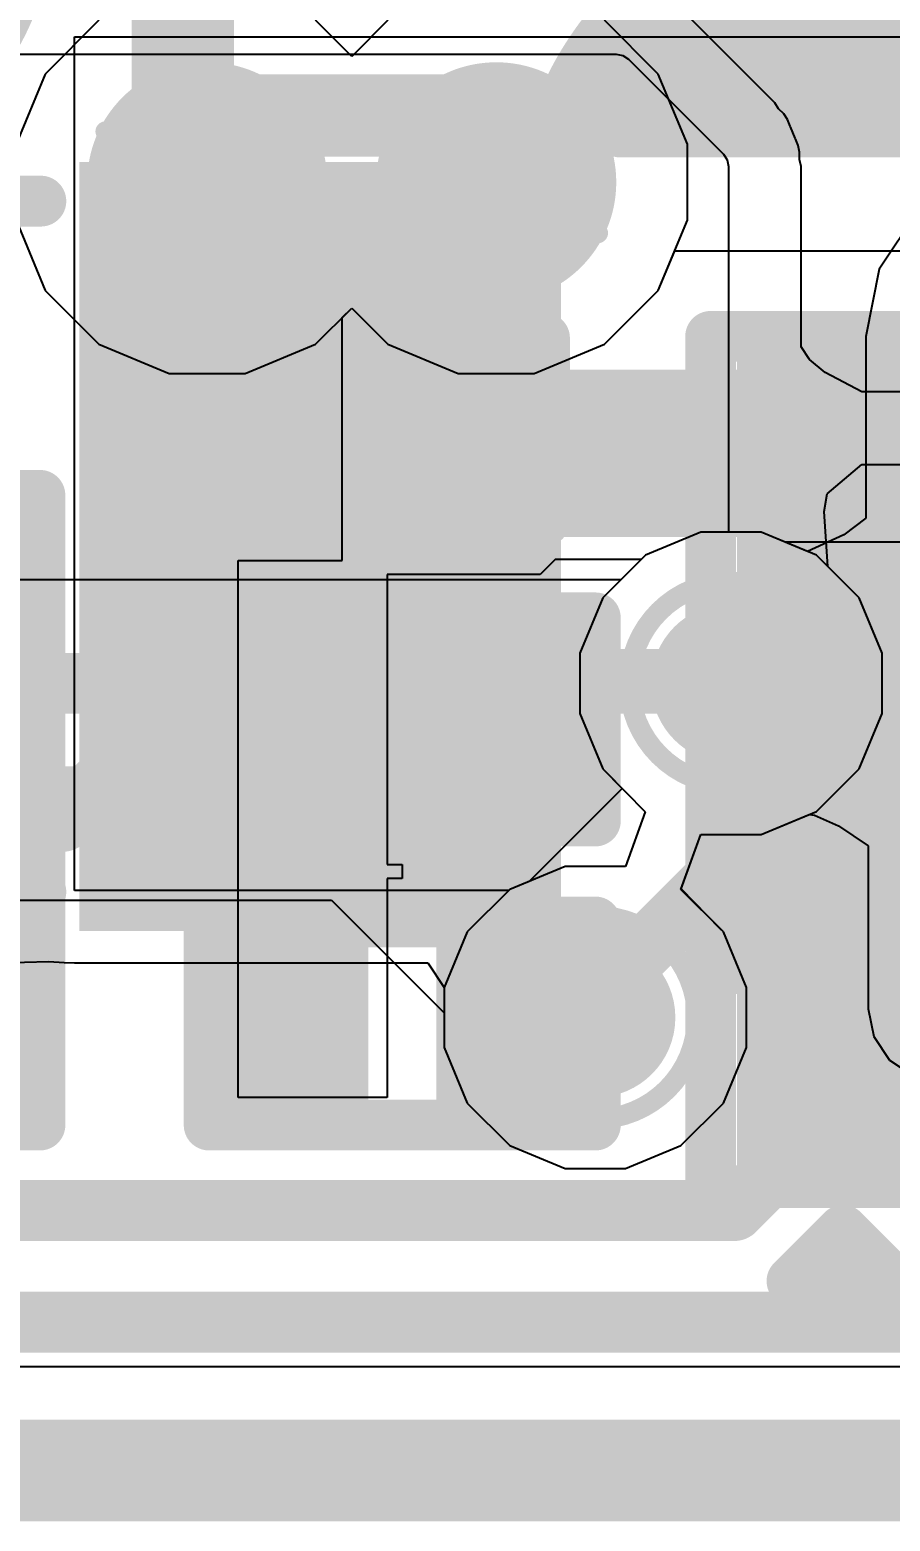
# Model space of a CAD drawing. Header units: inches. Extents: x -10 to 344, y -7 to 75.
# Drawn here: x 55.779 to 57.929, y -0.127 to 3.602 of the extents above; entities that cross this region are included whole.
import ezdxf

# ---------------------------------------------------------------- set-up
doc = ezdxf.new("R2010")
doc.units = ezdxf.units.IN
for name, color, linetype in [('Board Outline', 216, 'Continuous'), ('Bottom Layer', 5, 'Continuous'), ('Bottom Overlay', 54, 'Continuous'), ('Bottom Paste', 16, 'Continuous'), ('Bottom Solder', 6, 'Continuous'), ('Drill Drawing', 1, 'Continuous'), ('Mid Layer 1', 16, 'Continuous'), ('Mid Layer 2', 76, 'Continuous'), ('Top Layer', 1, 'Continuous'), ('Top Overlay', 2, 'Continuous'), ('Top Paste', 8, 'Continuous'), ('Top Solder', 216, 'Continuous'), ('Via Holes', 16, 'Continuous')]:
    doc.layers.add(name, color=color, linetype=linetype)
doc.styles.add('Arial_Bold', font='', dxfattribs={"height": 0.2})
doc.styles.get('Arial_Bold').set_extended_font_data('Arial', bold=True)

# ---------------------------------------------------------------- blocks, each defined once
blk = doc.blocks.new('CAP_0201_5')
at = {"layer": 'Top Layer'}
for points in [[(-0.45, 0.15), (-0.15, 0.15), (-0.15, -0.15), (-0.45, -0.15)], [(0.15, 0.15), (0.45, 0.15), (0.45, -0.15), (0.15, -0.15)]]:
    blk.add_hatch(color=1, dxfattribs=at).paths.add_polyline_path(points)
at = {"layer": 'Top Paste'}
for points in [[(-0.45, 0.15), (-0.15, 0.15), (-0.15, -0.15), (-0.45, -0.15)], [(0.15, 0.15), (0.45, 0.15), (0.45, -0.15), (0.15, -0.15)]]:
    blk.add_hatch(color=8, dxfattribs=at).paths.add_polyline_path(points)
at = {"layer": 'Top Solder'}
for points in [[(-0.505, 0.205), (-0.095, 0.205), (-0.095, -0.205), (-0.505, -0.205)], [(0.095, 0.205), (0.505, 0.205), (0.505, -0.205), (0.095, -0.205)]]:
    blk.add_hatch(color=216, dxfattribs=at).paths.add_polyline_path(points)
at = {"layer": 'Top Overlay'}
for points in [[(-0.5334, 0.2286, 0.127, 0.127, 0), (-0.2032, 0.2286, 0.127, 0.127, 0)], [(-0.5334, -0.2286, 0.127, 0.127, 0), (-0.5334, 0.2286, 0.127, 0.127, 0)], [(0.2032, 0.2286, 0.127, 0.127, 0), (0.5334, 0.2286, 0.127, 0.127, 0)], [(0.5334, -0.2286, 0.127, 0.127, 0), (0.5334, 0.2286, 0.127, 0.127, 0)], [(-0.5334, -0.2286, 0.127, 0.127, 0), (-0.2032, -0.2286, 0.127, 0.127, 0)], [(0.2032, -0.2286, 0.127, 0.127, 0), (0.5334, -0.2286, 0.127, 0.127, 0)]]:
    blk.add_lwpolyline(points, format="xyseb", dxfattribs=at)
for points in [[(-0.5651, 0.2286, 0.0635, 0.0635, 1), (-0.5016, 0.2286, 0.0635, 0.0635, 1)], [(-0.5651, 0.2286, 0.0635, 0.0635, 1), (-0.5016, 0.2286, 0.0635, 0.0635, 1)], [(-0.2349, 0.2286, 0.0635, 0.0635, 1), (-0.1714, 0.2286, 0.0635, 0.0635, 1)], [(0.1714, 0.2286, 0.0635, 0.0635, 1), (0.2349, 0.2286, 0.0635, 0.0635, 1)], [(0.5016, 0.2286, 0.0635, 0.0635, 1), (0.5651, 0.2286, 0.0635, 0.0635, 1)], [(0.5016, 0.2286, 0.0635, 0.0635, 1), (0.5651, 0.2286, 0.0635, 0.0635, 1)], [(-0.5651, -0.2286, 0.0635, 0.0635, 1), (-0.5016, -0.2286, 0.0635, 0.0635, 1)], [(-0.5651, -0.2286, 0.0635, 0.0635, 1), (-0.5016, -0.2286, 0.0635, 0.0635, 1)], [(-0.2349, -0.2286, 0.0635, 0.0635, 1), (-0.1714, -0.2286, 0.0635, 0.0635, 1)], [(0.1714, -0.2286, 0.0635, 0.0635, 1), (0.2349, -0.2286, 0.0635, 0.0635, 1)], [(0.5016, -0.2286, 0.0635, 0.0635, 1), (0.5651, -0.2286, 0.0635, 0.0635, 1)], [(0.5016, -0.2286, 0.0635, 0.0635, 1), (0.5651, -0.2286, 0.0635, 0.0635, 1)]]:
    blk.add_lwpolyline(points, format="xyseb", close=True, dxfattribs=at)
blk = doc.blocks.new('12_LGA__2_2__7')
at = {"layer": 'Top Layer'}
for points in [[(-0.425, 0.96), (-0.075, 0.96), (-0.075, 0.56), (-0.425, 0.56)], [(0.075, 0.96), (0.425, 0.96), (0.425, 0.56), (0.075, 0.56)], [(-0.96, 0.925), (-0.56, 0.925), (-0.56, 0.575), (-0.96, 0.575)], [(0.56, 0.925), (0.96, 0.925), (0.96, 0.575), (0.56, 0.575)], [(-0.96, 0.425), (-0.56, 0.425), (-0.56, 0.075), (-0.96, 0.075)], [(0.56, 0.425), (0.96, 0.425), (0.96, 0.075), (0.56, 0.075)], [(-0.96, -0.075), (-0.56, -0.075), (-0.56, -0.425), (-0.96, -0.425)], [(0.56, -0.075), (0.96, -0.075), (0.96, -0.425), (0.56, -0.425)], [(-0.96, -0.575), (-0.56, -0.575), (-0.56, -0.925), (-0.96, -0.925)], [(-0.425, -0.56), (-0.075, -0.56), (-0.075, -0.96), (-0.425, -0.96)], [(0.075, -0.56), (0.425, -0.56), (0.425, -0.96), (0.075, -0.96)], [(0.56, -0.575), (0.96, -0.575), (0.96, -0.925), (0.56, -0.925)]]:
    blk.add_hatch(color=1, dxfattribs=at).paths.add_polyline_path(points)
at = {"layer": 'Top Paste'}
for points in [[(-0.425, 0.96), (-0.075, 0.96), (-0.075, 0.56), (-0.425, 0.56)], [(0.075, 0.96), (0.425, 0.96), (0.425, 0.56), (0.075, 0.56)], [(-0.96, 0.925), (-0.56, 0.925), (-0.56, 0.575), (-0.96, 0.575)], [(0.56, 0.925), (0.96, 0.925), (0.96, 0.575), (0.56, 0.575)], [(-0.96, 0.425), (-0.56, 0.425), (-0.56, 0.075), (-0.96, 0.075)], [(0.56, 0.425), (0.96, 0.425), (0.96, 0.075), (0.56, 0.075)], [(-0.96, -0.075), (-0.56, -0.075), (-0.56, -0.425), (-0.96, -0.425)], [(0.56, -0.075), (0.96, -0.075), (0.96, -0.425), (0.56, -0.425)], [(-0.96, -0.575), (-0.56, -0.575), (-0.56, -0.925), (-0.96, -0.925)], [(-0.425, -0.56), (-0.075, -0.56), (-0.075, -0.96), (-0.425, -0.96)], [(0.075, -0.56), (0.425, -0.56), (0.425, -0.96), (0.075, -0.96)], [(0.56, -0.575), (0.96, -0.575), (0.96, -0.925), (0.56, -0.925)]]:
    blk.add_hatch(color=8, dxfattribs=at).paths.add_polyline_path(points)
at = {"layer": 'Top Solder'}
for points in [[(-0.5266, 1.0616), (0.0266, 1.0616), (0.0266, 0.4584), (-0.5266, 0.4584)], [(-0.0266, 1.0616), (0.5266, 1.0616), (0.5266, 0.4584), (-0.0266, 0.4584)], [(-1.0616, 1.0266), (-0.4584, 1.0266), (-0.4584, 0.4734), (-1.0616, 0.4734)], [(0.4584, 1.0266), (1.0616, 1.0266), (1.0616, 0.4734), (0.4584, 0.4734)], [(-1.0616, 0.5266), (-0.4584, 0.5266), (-0.4584, -0.0266), (-1.0616, -0.0266)], [(0.4584, 0.5266), (1.0616, 0.5266), (1.0616, -0.0266), (0.4584, -0.0266)], [(-1.0616, 0.0266), (-0.4584, 0.0266), (-0.4584, -0.5266), (-1.0616, -0.5266)], [(0.4584, 0.0266), (1.0616, 0.0266), (1.0616, -0.5266), (0.4584, -0.5266)], [(-1.0616, -0.4734), (-0.4584, -0.4734), (-0.4584, -1.0266), (-1.0616, -1.0266)], [(-0.5266, -0.4584), (0.0266, -0.4584), (0.0266, -1.0616), (-0.5266, -1.0616)], [(-0.0266, -0.4584), (0.5266, -0.4584), (0.5266, -1.0616), (-0.0266, -1.0616)], [(0.4584, -0.4734), (1.0616, -0.4734), (1.0616, -1.0266), (0.4584, -1.0266)]]:
    blk.add_hatch(color=216, dxfattribs=at).paths.add_polyline_path(points)
at = {"layer": 'Top Overlay'}
for points in [[(-1.0414, 1.0922, 0.127, 0.127, 0), (1.1176, 1.0922, 0.127, 0.127, 0)], [(1.1176, 1.0922, 0.127, 0.127, 0), (1.1176, -1.0668, 0.127, 0.127, 0)], [(-1.2446, 0.889, 0.127, 0.127, 0), (-1.1176, 0.762, 0.127, 0.127, 0)], [(-1.2446, 0.889, 0.127, 0.127, 0), (-1.2446, 0.635, 0.127, 0.127, 0)], [(-1.1176, 0.762, 0.127, 0.127, 0), (-1.2446, 0.635, 0.127, 0.127, 0)], [(-1.1176, 0.4826, 0.127, 0.127, 0), (-1.1176, -1.0668, 0.127, 0.127, 0)], [(-1.1176, -1.0668, 0.127, 0.127, 0), (1.1176, -1.0668, 0.127, 0.127, 0)]]:
    blk.add_lwpolyline(points, format="xyseb", dxfattribs=at)
for points in [[(-1.0732, 1.0922, 0.0635, 0.0635, 1), (-1.0096, 1.0922, 0.0635, 0.0635, 1)], [(1.0858, 1.0922, 0.0635, 0.0635, 1), (1.1494, 1.0922, 0.0635, 0.0635, 1)], [(1.0858, 1.0922, 0.0635, 0.0635, 1), (1.1494, 1.0922, 0.0635, 0.0635, 1)], [(-1.2764, 0.889, 0.0635, 0.0635, 1), (-1.2128, 0.889, 0.0635, 0.0635, 1)], [(-1.2764, 0.889, 0.0635, 0.0635, 1), (-1.2128, 0.889, 0.0635, 0.0635, 1)], [(-1.1494, 0.762, 0.0635, 0.0635, 1), (-1.0858, 0.762, 0.0635, 0.0635, 1)], [(-1.1494, 0.762, 0.0635, 0.0635, 1), (-1.0858, 0.762, 0.0635, 0.0635, 1)], [(-1.2764, 0.635, 0.0635, 0.0635, 1), (-1.2128, 0.635, 0.0635, 0.0635, 1)], [(-1.2764, 0.635, 0.0635, 0.0635, 1), (-1.2128, 0.635, 0.0635, 0.0635, 1)], [(-1.1494, 0.4826, 0.0635, 0.0635, 1), (-1.0858, 0.4826, 0.0635, 0.0635, 1)], [(-1.1494, -1.0668, 0.0635, 0.0635, 1), (-1.0858, -1.0668, 0.0635, 0.0635, 1)], [(-1.1494, -1.0668, 0.0635, 0.0635, 1), (-1.0858, -1.0668, 0.0635, 0.0635, 1)], [(1.0858, -1.0668, 0.0635, 0.0635, 1), (1.1494, -1.0668, 0.0635, 0.0635, 1)], [(1.0858, -1.0668, 0.0635, 0.0635, 1), (1.1494, -1.0668, 0.0635, 0.0635, 1)]]:
    blk.add_lwpolyline(points, format="xyseb", close=True, dxfattribs=at)
blk = doc.blocks.new('R___0201_13')
at = {"layer": 'Top Layer'}
for points in [[(-0.41, 0.185), (-0.14, 0.185), (-0.14, -0.185), (-0.41, -0.185)], [(0.14, 0.185), (0.41, 0.185), (0.41, -0.185), (0.14, -0.185)]]:
    blk.add_hatch(color=1, dxfattribs=at).paths.add_polyline_path(points)
at = {"layer": 'Top Paste'}
for points in [[(-0.41, 0.185), (-0.14, 0.185), (-0.14, -0.185), (-0.41, -0.185)], [(0.14, 0.185), (0.41, 0.185), (0.41, -0.185), (0.14, -0.185)]]:
    blk.add_hatch(color=8, dxfattribs=at).paths.add_polyline_path(points)
at = {"layer": 'Top Solder'}
for points in [[(-0.465, 0.24), (-0.085, 0.24), (-0.085, -0.24), (-0.465, -0.24)], [(0.085, 0.24), (0.465, 0.24), (0.465, -0.24), (0.085, -0.24)]]:
    blk.add_hatch(color=216, dxfattribs=at).paths.add_polyline_path(points)
at = {"layer": 'Top Overlay'}
for points in [[(-0.4826, -0.254, 0.127, 0.127, 0), (-0.4826, 0.254, 0.127, 0.127, 0)], [(-0.4826, 0.254, 0.127, 0.127, 0), (0.4826, 0.254, 0.127, 0.127, 0)], [(0.4826, -0.254, 0.127, 0.127, 0), (0.4826, 0.254, 0.127, 0.127, 0)], [(-0.4826, -0.254, 0.127, 0.127, 0), (0.4826, -0.254, 0.127, 0.127, 0)]]:
    blk.add_lwpolyline(points, format="xyseb", dxfattribs=at)
for points in [[(-0.5143, 0.254, 0.0635, 0.0635, 1), (-0.4508, 0.254, 0.0635, 0.0635, 1)], [(-0.5143, 0.254, 0.0635, 0.0635, 1), (-0.4508, 0.254, 0.0635, 0.0635, 1)], [(0.4508, 0.254, 0.0635, 0.0635, 1), (0.5143, 0.254, 0.0635, 0.0635, 1)], [(0.4508, 0.254, 0.0635, 0.0635, 1), (0.5143, 0.254, 0.0635, 0.0635, 1)], [(-0.5143, -0.254, 0.0635, 0.0635, 1), (-0.4508, -0.254, 0.0635, 0.0635, 1)], [(-0.5143, -0.254, 0.0635, 0.0635, 1), (-0.4508, -0.254, 0.0635, 0.0635, 1)], [(0.4508, -0.254, 0.0635, 0.0635, 1), (0.5143, -0.254, 0.0635, 0.0635, 1)], [(0.4508, -0.254, 0.0635, 0.0635, 1), (0.5143, -0.254, 0.0635, 0.0635, 1)]]:
    blk.add_lwpolyline(points, format="xyseb", close=True, dxfattribs=at)
blk = doc.blocks.new('R___0201_14')
at = {"layer": 'Top Layer'}
for points in [[(-0.41, 0.185), (-0.14, 0.185), (-0.14, -0.185), (-0.41, -0.185)], [(0.14, 0.185), (0.41, 0.185), (0.41, -0.185), (0.14, -0.185)]]:
    blk.add_hatch(color=1, dxfattribs=at).paths.add_polyline_path(points)
at = {"layer": 'Top Paste'}
for points in [[(-0.41, 0.185), (-0.14, 0.185), (-0.14, -0.185), (-0.41, -0.185)], [(0.14, 0.185), (0.41, 0.185), (0.41, -0.185), (0.14, -0.185)]]:
    blk.add_hatch(color=8, dxfattribs=at).paths.add_polyline_path(points)
at = {"layer": 'Top Solder'}
for points in [[(-0.465, 0.24), (-0.085, 0.24), (-0.085, -0.24), (-0.465, -0.24)], [(0.085, 0.24), (0.465, 0.24), (0.465, -0.24), (0.085, -0.24)]]:
    blk.add_hatch(color=216, dxfattribs=at).paths.add_polyline_path(points)
at = {"layer": 'Top Overlay'}
for points in [[(-0.4826, -0.254, 0.127, 0.127, 0), (-0.4826, 0.254, 0.127, 0.127, 0)], [(-0.4826, 0.254, 0.127, 0.127, 0), (0.4826, 0.254, 0.127, 0.127, 0)], [(0.4826, -0.254, 0.127, 0.127, 0), (0.4826, 0.254, 0.127, 0.127, 0)], [(-0.4826, -0.254, 0.127, 0.127, 0), (0.4826, -0.254, 0.127, 0.127, 0)]]:
    blk.add_lwpolyline(points, format="xyseb", dxfattribs=at)
for points in [[(-0.5143, 0.254, 0.0635, 0.0635, 1), (-0.4508, 0.254, 0.0635, 0.0635, 1)], [(-0.5143, 0.254, 0.0635, 0.0635, 1), (-0.4508, 0.254, 0.0635, 0.0635, 1)], [(0.4508, 0.254, 0.0635, 0.0635, 1), (0.5143, 0.254, 0.0635, 0.0635, 1)], [(0.4508, 0.254, 0.0635, 0.0635, 1), (0.5143, 0.254, 0.0635, 0.0635, 1)], [(-0.5143, -0.254, 0.0635, 0.0635, 1), (-0.4508, -0.254, 0.0635, 0.0635, 1)], [(-0.5143, -0.254, 0.0635, 0.0635, 1), (-0.4508, -0.254, 0.0635, 0.0635, 1)], [(0.4508, -0.254, 0.0635, 0.0635, 1), (0.5143, -0.254, 0.0635, 0.0635, 1)], [(0.4508, -0.254, 0.0635, 0.0635, 1), (0.5143, -0.254, 0.0635, 0.0635, 1)]]:
    blk.add_lwpolyline(points, format="xyseb", close=True, dxfattribs=at)
blk = doc.blocks.new('R___0402_58')
at = {"layer": 'Top Layer'}
for points in [[(-0.6985, -0.3175), (-0.6985, 0.3175), (-0.2413, 0.3175), (-0.2413, -0.3175)], [(0.2413, -0.3175), (0.2413, 0.3175), (0.6985, 0.3175), (0.6985, -0.3175)]]:
    blk.add_hatch(color=1, dxfattribs=at).paths.add_polyline_path(points)
at = {"layer": 'Top Paste'}
for points in [[(-0.6985, -0.3175), (-0.6985, 0.3175), (-0.2413, 0.3175), (-0.2413, -0.3175)], [(0.2413, -0.3175), (0.2413, 0.3175), (0.6985, 0.3175), (0.6985, -0.3175)]]:
    blk.add_hatch(color=8, dxfattribs=at).paths.add_polyline_path(points)
at = {"layer": 'Top Solder'}
for points in [[(-0.7535, -0.3725), (-0.7535, 0.3725), (-0.1863, 0.3725), (-0.1863, -0.3725)], [(0.1863, -0.3725), (0.1863, 0.3725), (0.7535, 0.3725), (0.7535, -0.3725)]]:
    blk.add_hatch(color=216, dxfattribs=at).paths.add_polyline_path(points)
at = {"layer": 'Top Overlay'}
for points in [[(-0.7874, -0.4064, 0.127, 0.127, 0), (-0.7874, 0.4064, 0.127, 0.127, 0)], [(0.7874, 0.4064, 0.127, 0.127, 0), (-0.7874, 0.4064, 0.127, 0.127, 0)], [(0.7874, -0.4064, 0.127, 0.127, 0), (0.7874, 0.4064, 0.127, 0.127, 0)], [(0.7874, -0.4064, 0.127, 0.127, 0), (-0.7874, -0.4064, 0.127, 0.127, 0)], [(0.8128, -0.4318, 0.00323, 0.00323, 0), (-0.8128, -0.4318, 0.00323, 0.00323, 0)]]:
    blk.add_lwpolyline(points, format="xyseb", dxfattribs=at)
for points in [[(-0.8191, 0.4064, 0.0635, 0.0635, 1), (-0.7556, 0.4064, 0.0635, 0.0635, 1)], [(-0.8191, 0.4064, 0.0635, 0.0635, 1), (-0.7556, 0.4064, 0.0635, 0.0635, 1)], [(0.7556, 0.4064, 0.0635, 0.0635, 1), (0.8191, 0.4064, 0.0635, 0.0635, 1)], [(0.7556, 0.4064, 0.0635, 0.0635, 1), (0.8191, 0.4064, 0.0635, 0.0635, 1)], [(-0.8191, -0.4064, 0.0635, 0.0635, 1), (-0.7556, -0.4064, 0.0635, 0.0635, 1)], [(-0.8191, -0.4064, 0.0635, 0.0635, 1), (-0.7556, -0.4064, 0.0635, 0.0635, 1)], [(0.7556, -0.4064, 0.0635, 0.0635, 1), (0.8191, -0.4064, 0.0635, 0.0635, 1)], [(0.7556, -0.4064, 0.0635, 0.0635, 1), (0.8191, -0.4064, 0.0635, 0.0635, 1)], [(-0.8136, -0.4318, 0.00161, 0.00161, 1), (-0.812, -0.4318, 0.00161, 0.00161, 1)], [(0.812, -0.4318, 0.00161, 0.00161, 1), (0.8136, -0.4318, 0.00161, 0.00161, 1)]]:
    blk.add_lwpolyline(points, format="xyseb", close=True, dxfattribs=at)
blk = doc.blocks.new('LED_0402_78')
at = {"layer": 'Top Layer'}
for points in [[(-0.785, 0.36), (-0.165, 0.36), (-0.165, -0.36), (-0.785, -0.36)], [(0.165, 0.36), (0.785, 0.36), (0.785, -0.36), (0.165, -0.36)]]:
    blk.add_hatch(color=1, dxfattribs=at).paths.add_polyline_path(points)
at = {"layer": 'Top Overlay'}
blk.add_hatch(color=2, dxfattribs=at).paths.add_polyline_path([(0.9398, -0.508), (1.5494, -0.508), (1.5494, 0.508), (0.9398, 0.508)])
at = {"layer": 'Top Paste'}
for points in [[(-0.785, 0.36), (-0.165, 0.36), (-0.165, -0.36), (-0.785, -0.36)], [(0.165, 0.36), (0.785, 0.36), (0.785, -0.36), (0.165, -0.36)]]:
    blk.add_hatch(color=8, dxfattribs=at).paths.add_polyline_path(points)
at = {"layer": 'Top Solder'}
for points in [[(-0.8866, 0.4616), (-0.0634, 0.4616), (-0.0634, -0.4616), (-0.8866, -0.4616)], [(0.0634, 0.4616), (0.8866, 0.4616), (0.8866, -0.4616), (0.0634, -0.4616)]]:
    blk.add_hatch(color=216, dxfattribs=at).paths.add_polyline_path(points)
at = {"layer": 'Top Overlay'}
for points in [[(-0.889, 0.4572, 0.127, 0.127, 0), (0.9398, 0.4572, 0.127, 0.127, 0)], [(-0.889, -0.4572, 0.127, 0.127, 0), (-0.889, 0.4572, 0.127, 0.127, 0)], [(0.9398, -0.4572, 0.127, 0.127, 0), (0.9398, 0.4572, 0.127, 0.127, 0)], [(-0.889, -0.4572, 0.127, 0.127, 0), (0.9398, -0.4572, 0.127, 0.127, 0)]]:
    blk.add_lwpolyline(points, format="xyseb", dxfattribs=at)
for points in [[(-0.9207, 0.4572, 0.0635, 0.0635, 1), (-0.8572, 0.4572, 0.0635, 0.0635, 1)], [(-0.9207, 0.4572, 0.0635, 0.0635, 1), (-0.8572, 0.4572, 0.0635, 0.0635, 1)], [(0.908, 0.4572, 0.0635, 0.0635, 1), (0.9715, 0.4572, 0.0635, 0.0635, 1)], [(0.908, 0.4572, 0.0635, 0.0635, 1), (0.9715, 0.4572, 0.0635, 0.0635, 1)], [(-0.9207, -0.4572, 0.0635, 0.0635, 1), (-0.8572, -0.4572, 0.0635, 0.0635, 1)], [(-0.9207, -0.4572, 0.0635, 0.0635, 1), (-0.8572, -0.4572, 0.0635, 0.0635, 1)], [(0.908, -0.4572, 0.0635, 0.0635, 1), (0.9715, -0.4572, 0.0635, 0.0635, 1)], [(0.908, -0.4572, 0.0635, 0.0635, 1), (0.9715, -0.4572, 0.0635, 0.0635, 1)]]:
    blk.add_lwpolyline(points, format="xyseb", close=True, dxfattribs=at)
blk = doc.blocks.new('IND_0806_B_80')
at = {"layer": 'Bottom Layer'}
for points in [[(-1.325, 0.86), (-0.325, 0.86), (-0.325, -0.86), (-1.325, -0.86)], [(0.325, 0.86), (1.325, 0.86), (1.325, -0.86), (0.325, -0.86)]]:
    blk.add_hatch(color=5, dxfattribs=at).paths.add_polyline_path(points)
at = {"layer": 'Bottom Paste'}
for points in [[(-1.325, 0.86), (-0.325, 0.86), (-0.325, -0.86), (-1.325, -0.86)], [(0.325, 0.86), (1.325, 0.86), (1.325, -0.86), (0.325, -0.86)]]:
    blk.add_hatch(color=16, dxfattribs=at).paths.add_polyline_path(points)
at = {"layer": 'Bottom Solder'}
for points in [[(-1.4266, 0.9616), (-0.2234, 0.9616), (-0.2234, -0.9616), (-1.4266, -0.9616)], [(0.2234, 0.9616), (1.4266, 0.9616), (1.4266, -0.9616), (0.2234, -0.9616)]]:
    blk.add_hatch(color=6, dxfattribs=at).paths.add_polyline_path(points)
at = {"layer": 'Bottom Overlay'}
for points in [[(0.1524, 0.8636, 0.127, 0.127, 0), (-0.127, 0.8636, 0.127, 0.127, 0)], [(0.1524, -0.8636, 0.127, 0.127, 0), (-0.127, -0.8636, 0.127, 0.127, 0)]]:
    blk.add_lwpolyline(points, format="xyseb", dxfattribs=at)
for points in [[(-0.1588, 0.8636, 0.0635, 0.0635, 1), (-0.0952, 0.8636, 0.0635, 0.0635, 1)], [(0.1206, 0.8636, 0.0635, 0.0635, 1), (0.1842, 0.8636, 0.0635, 0.0635, 1)], [(-0.1588, -0.8636, 0.0635, 0.0635, 1), (-0.0952, -0.8636, 0.0635, 0.0635, 1)], [(0.1206, -0.8636, 0.0635, 0.0635, 1), (0.1842, -0.8636, 0.0635, 0.0635, 1)]]:
    blk.add_lwpolyline(points, format="xyseb", close=True, dxfattribs=at)

msp = doc.modelspace()

# ---------------------------------------------------------------- hatches: boundary and pattern name
at = {"layer": 'Bottom Layer'}
h = msp.add_hatch(color=5, dxfattribs=at)
edge = h.paths.add_edge_path()
edge.add_arc((56.222, 3.221), 0.3, 0, 360)
h = msp.add_hatch(color=5, dxfattribs=at)
edge = h.paths.add_edge_path()
edge.add_arc((56.9442, 3.221), 0.3, 0, 360)
h = msp.add_hatch(color=5, dxfattribs=at)
edge = h.paths.add_edge_path()
edge.add_arc((57.531, 1.968), 0.2, 0, 360)
h = msp.add_hatch(color=5, dxfattribs=at)
edge = h.paths.add_edge_path()
edge.add_arc((57.1919, 1.1324), 0.2, 0, 360)
at = {"layer": 'Mid Layer 1'}
h = msp.add_hatch(color=16, dxfattribs=at)
edge = h.paths.add_edge_path()
edge.add_arc((56.222, 3.221), 0.3, 0, 360)
h = msp.add_hatch(color=16, dxfattribs=at)
edge = h.paths.add_edge_path()
edge.add_arc((56.9442, 3.221), 0.3, 0, 360)
h = msp.add_hatch(color=16, dxfattribs=at)
edge = h.paths.add_edge_path()
edge.add_arc((57.531, 1.968), 0.2, 0, 360)
h = msp.add_hatch(color=16, dxfattribs=at)
edge = h.paths.add_edge_path()
edge.add_arc((57.1919, 1.1324), 0.2, 0, 360)
at = {"layer": 'Mid Layer 2'}
h = msp.add_hatch(color=76, dxfattribs=at)
edge = h.paths.add_edge_path()
edge.add_arc((56.222, 3.221), 0.3, 0, 360)
h = msp.add_hatch(color=76, dxfattribs=at)
edge = h.paths.add_edge_path()
edge.add_arc((56.9442, 3.221), 0.3, 0, 360)
h = msp.add_hatch(color=76, dxfattribs=at)
edge = h.paths.add_edge_path()
edge.add_arc((57.531, 1.968), 0.2, 0, 360)
h = msp.add_hatch(color=76, dxfattribs=at)
edge = h.paths.add_edge_path()
edge.add_arc((57.1919, 1.1324), 0.2, 0, 360)
at = {"layer": 'Top Layer'}
h = msp.add_hatch(color=1, dxfattribs=at)
edge = h.paths.add_edge_path()
edge.add_arc((56.222, 3.221), 0.3, 0, 360)
h = msp.add_hatch(color=1, dxfattribs=at)
edge = h.paths.add_edge_path()
edge.add_arc((56.9442, 3.221), 0.3, 0, 360)
for points in [[(56.8085, 2.3337), (58.4974, 2.3337), (58.4974, 2.7526), (56.8085, 2.7526)], [(57.6474, 2.278), (58.4974, 2.278), (58.4974, 2.7526), (57.6474, 2.7526)], [(56.5152, 1.956), (56.9642, 2.405), (56.7513, 2.618), (56.3023, 2.1689)], [(56.2993, 0.9324), (56.5693, 0.9324), (56.5693, 2.0628), (56.2993, 2.0628)]]:
    msp.add_hatch(color=1, dxfattribs=at).paths.add_polyline_path(points)
h = msp.add_hatch(color=1, dxfattribs=at)
edge = h.paths.add_edge_path()
edge.add_arc((57.531, 1.968), 0.2, 0, 360)
h = msp.add_hatch(color=1, dxfattribs=at)
edge = h.paths.add_edge_path()
edge.add_arc((57.1919, 1.1324), 0.2, 0, 360)
at = {"layer": 'Via Holes'}
h = msp.add_hatch(color=7, dxfattribs=at)
edge = h.paths.add_edge_path()
edge.add_arc((56.222, 3.221), 0.15, 0, 360)
h = msp.add_hatch(color=7, dxfattribs=at)
edge = h.paths.add_edge_path()
edge.add_arc((56.9442, 3.221), 0.15, 0, 360)
h = msp.add_hatch(color=7, dxfattribs=at)
edge = h.paths.add_edge_path()
edge.add_arc((57.531, 1.968), 0.1, 0, 360)
h = msp.add_hatch(color=7, dxfattribs=at)
edge = h.paths.add_edge_path()
edge.add_arc((57.1919, 1.1324), 0.1, 0, 360)

# ---------------------------------------------------------------- linework, layer by layer
at = {"layer": 'Board Outline'}
msp.add_lwpolyline([(44.055, 0, 0.254, 0.254, 0), (60, 0, 0.254, 0.254, 0)], format="xyseb", dxfattribs=at)
at = {"layer": 'Bottom Layer'}
for p, q in [((55.8903, 1.4502), (55.8903, 3.5844)), ((55.8903, 3.5844), (57.9851, 3.5844)), ((57.9967, 3.147), (57.9013, 3.0041)), ((57.9013, 3.0041), (57.8677, 2.8356)), ((57.8677, 2.8356), (57.8677, 2.3811)), ((57.8677, 2.3811), (57.8126, 2.3394)), ((57.4559, 2.3458), (57.317, 2.2883)), ((57.6061, 2.3458), (57.4559, 2.3458)), ((57.7219, 2.2979), (57.6061, 2.3458)), ((57.8126, 2.3394), (57.7219, 2.2979)), ((57.317, 2.2883), (57.2107, 2.182)), ((57.2107, 2.182), (57.1532, 2.0432)), ((57.1532, 2.0432), (57.1532, 1.8929)), ((57.1532, 1.8929), (57.2107, 1.754)), ((57.2107, 1.754), (57.2593, 1.7054)), ((57.2593, 1.7054), (57.0268, 1.4729)), ((57.6061, 1.5902), (57.7264, 1.6401)), ((57.7264, 1.6401), (57.7397, 1.6382)), ((57.7397, 1.6382), (57.7994, 1.6113)), ((57.7994, 1.6113), (57.8741, 1.5613)), ((57.4059, 1.4526), (57.4559, 1.5902)), ((57.4559, 1.5902), (57.6061, 1.5902)), ((57.8741, 1.5613), (57.8741, 1.1541)), ((57.0268, 1.4729), (56.9778, 1.4526)), ((56.9754, 1.4502), (55.8903, 1.4502)), ((56.9778, 1.4526), (56.9754, 1.4502)), ((57.5121, 1.3464), (57.4059, 1.4526)), ((57.5697, 1.2075), (57.5121, 1.3464)), ((55.7034, 1.2689), (55.8263, 1.2724)), ((55.8263, 1.2724), (55.8647, 1.2703)), ((55.8647, 1.2703), (55.8903, 1.2689)), ((55.8903, 1.2689), (55.9773, 1.2689)), ((55.9773, 1.2689), (56.773, 1.2689)), ((56.773, 1.2689), (56.8141, 1.2075)), ((56.8141, 1.2075), (56.8141, 1.0572)), ((57.5697, 1.0572), (57.5697, 1.2075)), ((57.8741, 1.1541), (57.8879, 1.0848)), ((57.8879, 1.0848), (57.9272, 1.026)), ((56.8141, 1.0572), (56.8716, 0.9183)), ((57.5121, 0.9183), (57.5697, 1.0572)), ((57.9272, 1.026), (57.986, 0.9867)), ((56.8716, 0.9183), (56.9778, 0.8121)), ((57.4059, 0.8121), (57.5121, 0.9183)), ((56.9778, 0.8121), (57.1167, 0.7546)), ((57.267, 0.7546), (57.4059, 0.8121)), ((57.1167, 0.7546), (57.267, 0.7546)), ((59.7411, 0.259), (52.5467, 0.259))]:
    msp.add_line(p, q, dxfattribs=at)
at = {"layer": 'Drill Drawing'}
for points in [[(56.095, 3.348, 0.0508, 0.0508, 0), (56.222, 3.475, 0.0508, 0.0508, 0)], [(56.222, 3.475, 0.0508, 0.0508, 0), (56.349, 3.348, 0.0508, 0.0508, 0)], [(56.8172, 3.348, 0.0508, 0.0508, 0), (56.9442, 3.475, 0.0508, 0.0508, 0)], [(56.9442, 3.475, 0.0508, 0.0508, 0), (57.0712, 3.348, 0.0508, 0.0508, 0)], [(55.968, 3.348, 0.0508, 0.0508, 0), (56.095, 3.221, 0.0508, 0.0508, 0)], [(55.968, 3.348, 0.0508, 0.0508, 0), (56.095, 3.348, 0.0508, 0.0508, 0)], [(56.349, 3.348, 0.0508, 0.0508, 0), (56.476, 3.348, 0.0508, 0.0508, 0)], [(56.349, 3.221, 0.0508, 0.0508, 0), (56.476, 3.348, 0.0508, 0.0508, 0)], [(56.6902, 3.348, 0.0508, 0.0508, 0), (56.8172, 3.221, 0.0508, 0.0508, 0)], [(56.6902, 3.348, 0.0508, 0.0508, 0), (56.8172, 3.348, 0.0508, 0.0508, 0)], [(57.0712, 3.348, 0.0508, 0.0508, 0), (57.1982, 3.348, 0.0508, 0.0508, 0)], [(57.0712, 3.221, 0.0508, 0.0508, 0), (57.1982, 3.348, 0.0508, 0.0508, 0)], [(55.968, 3.094, 0.0508, 0.0508, 0), (56.095, 3.221, 0.0508, 0.0508, 0)], [(56.349, 3.221, 0.0508, 0.0508, 0), (56.476, 3.094, 0.0508, 0.0508, 0)], [(56.6902, 3.094, 0.0508, 0.0508, 0), (56.8172, 3.221, 0.0508, 0.0508, 0)], [(57.0712, 3.221, 0.0508, 0.0508, 0), (57.1982, 3.094, 0.0508, 0.0508, 0)], [(55.968, 3.094, 0.0508, 0.0508, 0), (56.095, 3.094, 0.0508, 0.0508, 0)], [(56.095, 3.094, 0.0508, 0.0508, 0), (56.222, 2.967, 0.0508, 0.0508, 0)], [(56.222, 2.967, 0.0508, 0.0508, 0), (56.349, 3.094, 0.0508, 0.0508, 0)], [(56.349, 3.094, 0.0508, 0.0508, 0), (56.476, 3.094, 0.0508, 0.0508, 0)], [(56.6902, 3.094, 0.0508, 0.0508, 0), (56.8172, 3.094, 0.0508, 0.0508, 0)], [(56.8172, 3.094, 0.0508, 0.0508, 0), (56.9442, 2.967, 0.0508, 0.0508, 0)], [(56.9442, 2.967, 0.0508, 0.0508, 0), (57.0712, 3.094, 0.0508, 0.0508, 0)], [(57.0712, 3.094, 0.0508, 0.0508, 0), (57.1982, 3.094, 0.0508, 0.0508, 0)]]:
    msp.add_lwpolyline(points, format="xyseb", dxfattribs=at)
for points in [[(56.2093, 3.475, 0.0254, 0.0254, 1), (56.2347, 3.475, 0.0254, 0.0254, 1)], [(56.2093, 3.475, 0.0254, 0.0254, 1), (56.2347, 3.475, 0.0254, 0.0254, 1)], [(56.9315, 3.475, 0.0254, 0.0254, 1), (56.9569, 3.475, 0.0254, 0.0254, 1)], [(56.9315, 3.475, 0.0254, 0.0254, 1), (56.9569, 3.475, 0.0254, 0.0254, 1)], [(55.9553, 3.348, 0.0254, 0.0254, 1), (55.9807, 3.348, 0.0254, 0.0254, 1)], [(55.9553, 3.348, 0.0254, 0.0254, 1), (55.9807, 3.348, 0.0254, 0.0254, 1)], [(56.0823, 3.348, 0.0254, 0.0254, 1), (56.1077, 3.348, 0.0254, 0.0254, 1)], [(56.0823, 3.348, 0.0254, 0.0254, 1), (56.1077, 3.348, 0.0254, 0.0254, 1)], [(56.3363, 3.348, 0.0254, 0.0254, 1), (56.3617, 3.348, 0.0254, 0.0254, 1)], [(56.3363, 3.348, 0.0254, 0.0254, 1), (56.3617, 3.348, 0.0254, 0.0254, 1)], [(56.4633, 3.348, 0.0254, 0.0254, 1), (56.4887, 3.348, 0.0254, 0.0254, 1)], [(56.4633, 3.348, 0.0254, 0.0254, 1), (56.4887, 3.348, 0.0254, 0.0254, 1)], [(56.6775, 3.348, 0.0254, 0.0254, 1), (56.7029, 3.348, 0.0254, 0.0254, 1)], [(56.6775, 3.348, 0.0254, 0.0254, 1), (56.7029, 3.348, 0.0254, 0.0254, 1)], [(56.8045, 3.348, 0.0254, 0.0254, 1), (56.8299, 3.348, 0.0254, 0.0254, 1)], [(56.8045, 3.348, 0.0254, 0.0254, 1), (56.8299, 3.348, 0.0254, 0.0254, 1)], [(57.0585, 3.348, 0.0254, 0.0254, 1), (57.0839, 3.348, 0.0254, 0.0254, 1)], [(57.0585, 3.348, 0.0254, 0.0254, 1), (57.0839, 3.348, 0.0254, 0.0254, 1)], [(57.1855, 3.348, 0.0254, 0.0254, 1), (57.2109, 3.348, 0.0254, 0.0254, 1)], [(57.1855, 3.348, 0.0254, 0.0254, 1), (57.2109, 3.348, 0.0254, 0.0254, 1)], [(56.0823, 3.221, 0.0254, 0.0254, 1), (56.1077, 3.221, 0.0254, 0.0254, 1)], [(56.0823, 3.221, 0.0254, 0.0254, 1), (56.1077, 3.221, 0.0254, 0.0254, 1)], [(56.3363, 3.221, 0.0254, 0.0254, 1), (56.3617, 3.221, 0.0254, 0.0254, 1)], [(56.3363, 3.221, 0.0254, 0.0254, 1), (56.3617, 3.221, 0.0254, 0.0254, 1)], [(56.8045, 3.221, 0.0254, 0.0254, 1), (56.8299, 3.221, 0.0254, 0.0254, 1)], [(56.8045, 3.221, 0.0254, 0.0254, 1), (56.8299, 3.221, 0.0254, 0.0254, 1)], [(57.0585, 3.221, 0.0254, 0.0254, 1), (57.0839, 3.221, 0.0254, 0.0254, 1)], [(57.0585, 3.221, 0.0254, 0.0254, 1), (57.0839, 3.221, 0.0254, 0.0254, 1)], [(55.9553, 3.094, 0.0254, 0.0254, 1), (55.9807, 3.094, 0.0254, 0.0254, 1)], [(55.9553, 3.094, 0.0254, 0.0254, 1), (55.9807, 3.094, 0.0254, 0.0254, 1)], [(56.0823, 3.094, 0.0254, 0.0254, 1), (56.1077, 3.094, 0.0254, 0.0254, 1)], [(56.0823, 3.094, 0.0254, 0.0254, 1), (56.1077, 3.094, 0.0254, 0.0254, 1)], [(56.3363, 3.094, 0.0254, 0.0254, 1), (56.3617, 3.094, 0.0254, 0.0254, 1)], [(56.3363, 3.094, 0.0254, 0.0254, 1), (56.3617, 3.094, 0.0254, 0.0254, 1)], [(56.4633, 3.094, 0.0254, 0.0254, 1), (56.4887, 3.094, 0.0254, 0.0254, 1)], [(56.4633, 3.094, 0.0254, 0.0254, 1), (56.4887, 3.094, 0.0254, 0.0254, 1)], [(56.6775, 3.094, 0.0254, 0.0254, 1), (56.7029, 3.094, 0.0254, 0.0254, 1)], [(56.6775, 3.094, 0.0254, 0.0254, 1), (56.7029, 3.094, 0.0254, 0.0254, 1)], [(56.8045, 3.094, 0.0254, 0.0254, 1), (56.8299, 3.094, 0.0254, 0.0254, 1)], [(56.8045, 3.094, 0.0254, 0.0254, 1), (56.8299, 3.094, 0.0254, 0.0254, 1)], [(57.0585, 3.094, 0.0254, 0.0254, 1), (57.0839, 3.094, 0.0254, 0.0254, 1)], [(57.0585, 3.094, 0.0254, 0.0254, 1), (57.0839, 3.094, 0.0254, 0.0254, 1)], [(57.1855, 3.094, 0.0254, 0.0254, 1), (57.2109, 3.094, 0.0254, 0.0254, 1)], [(57.1855, 3.094, 0.0254, 0.0254, 1), (57.2109, 3.094, 0.0254, 0.0254, 1)], [(56.2093, 2.967, 0.0254, 0.0254, 1), (56.2347, 2.967, 0.0254, 0.0254, 1)], [(56.2093, 2.967, 0.0254, 0.0254, 1), (56.2347, 2.967, 0.0254, 0.0254, 1)], [(56.9315, 2.967, 0.0254, 0.0254, 1), (56.9569, 2.967, 0.0254, 0.0254, 1)], [(56.9315, 2.967, 0.0254, 0.0254, 1), (56.9569, 2.967, 0.0254, 0.0254, 1)], [(57.785, 1.968, 0.0508, 0.0508, 1), (57.277, 1.968, 0.0508, 0.0508, 1)], [(57.2643, 1.968, 0.0254, 0.0254, 1), (57.2897, 1.968, 0.0254, 0.0254, 1)], [(57.7723, 1.968, 0.0254, 0.0254, 1), (57.7977, 1.968, 0.0254, 0.0254, 1)], [(57.4459, 1.1324, 0.0508, 0.0508, 1), (56.9379, 1.1324, 0.0508, 0.0508, 1)], [(56.9252, 1.1324, 0.0254, 0.0254, 1), (56.9506, 1.1324, 0.0254, 0.0254, 1)], [(57.4332, 1.1324, 0.0254, 0.0254, 1), (57.4586, 1.1324, 0.0254, 0.0254, 1)]]:
    msp.add_lwpolyline(points, format="xyseb", close=True, dxfattribs=at)
at = {"layer": 'Mid Layer 1'}
for p, q in [((55.9513, 3.6261), (55.8169, 3.4916)), ((56.5831, 3.5356), (56.4926, 3.6261)), ((56.6736, 3.6261), (56.5831, 3.5356)), ((57.3493, 3.4916), (57.2149, 3.6261)), ((55.8169, 3.4916), (55.7442, 3.316)), ((57.422, 3.316), (57.3493, 3.4916)), ((57.422, 3.126), (57.422, 3.316)), ((55.7442, 3.126), (55.8169, 2.9503)), ((57.3493, 2.9503), (57.422, 3.126)), ((55.8169, 2.9503), (55.9513, 2.8159)), ((57.2149, 2.8159), (57.3493, 2.9503)), ((56.4926, 2.8159), (56.5831, 2.9064)), ((56.5831, 2.9064), (56.6736, 2.8159)), ((55.9513, 2.8159), (56.1269, 2.7432)), ((56.317, 2.7432), (56.4926, 2.8159)), ((56.6736, 2.8159), (56.8492, 2.7432)), ((57.0393, 2.7432), (57.2149, 2.8159)), ((56.1269, 2.7432), (56.317, 2.7432)), ((56.8492, 2.7432), (57.0393, 2.7432)), ((57.4559, 2.3458), (57.317, 2.2883)), ((57.6061, 2.3458), (57.4559, 2.3458)), ((57.745, 2.2883), (57.6061, 2.3458)), ((57.317, 2.2883), (57.2107, 2.182)), ((57.8513, 2.182), (57.745, 2.2883)), ((57.2107, 2.182), (57.1532, 2.0432)), ((57.9088, 2.0432), (57.8513, 2.182)), ((57.1532, 2.0432), (57.1532, 1.8929)), ((57.9088, 1.8929), (57.9088, 2.0432)), ((57.1532, 1.8929), (57.2107, 1.754)), ((57.8513, 1.754), (57.9088, 1.8929)), ((57.2107, 1.754), (57.2178, 1.747)), ((57.745, 1.6478), (57.8513, 1.754)), ((57.2178, 1.747), (57.3166, 1.6466)), ((57.3166, 1.6466), (57.267, 1.5102)), ((57.3166, 1.6466), (57.3166, 1.6466)), ((57.3166, 1.6466), (57.3166, 1.6466)), ((57.6061, 1.5902), (57.745, 1.6478)), ((57.4063, 1.4538), (57.4559, 1.5902)), ((57.4559, 1.5902), (57.6061, 1.5902)), ((57.1167, 1.5102), (56.9778, 1.4526)), ((57.267, 1.5102), (57.1167, 1.5102)), ((56.9778, 1.4526), (56.8716, 1.3464)), ((57.5051, 1.3534), (57.4063, 1.4538)), ((57.4063, 1.4538), (57.4063, 1.4538)), ((57.4063, 1.4538), (57.4063, 1.4538)), ((56.8716, 1.3464), (56.8141, 1.2075)), ((57.5121, 1.3464), (57.5051, 1.3534)), ((57.5697, 1.2075), (57.5121, 1.3464)), ((56.8141, 1.2075), (56.8141, 1.0572)), ((57.5697, 1.0572), (57.5697, 1.2075)), ((56.8141, 1.0572), (56.8716, 0.9183)), ((57.5121, 0.9183), (57.5697, 1.0572)), ((56.8716, 0.9183), (56.9778, 0.8121)), ((57.4059, 0.8121), (57.5121, 0.9183)), ((56.9778, 0.8121), (57.1167, 0.7546)), ((57.267, 0.7546), (57.4059, 0.8121)), ((57.1167, 0.7546), (57.267, 0.7546)), ((59.7411, 0.259), (52.0326, 0.259))]:
    msp.add_line(p, q, dxfattribs=at)
at = {"layer": 'Mid Layer 2'}
for p, q in [((57.6401, 3.4195), (57.4028, 3.6568)), ((51.4058, 3.5413), (57.2441, 3.5413)), ((57.2441, 3.5413), (57.2606, 3.538)), ((57.2606, 3.538), (57.2746, 3.5286)), ((57.2746, 3.5286), (57.5119, 3.2913)), ((57.65, 3.4046), (57.6401, 3.4195)), ((57.6627, 3.392), (57.65, 3.4046)), ((57.672, 3.378), (57.6627, 3.392)), ((57.6789, 3.3615), (57.672, 3.378)), ((57.672, 3.378), (57.672, 3.378)), ((57.672, 3.378), (57.672, 3.378)), ((57.6794, 3.3607), (57.6789, 3.3615)), ((57.6796, 3.3597), (57.6794, 3.3607)), ((57.6915, 3.3311), (57.6796, 3.3597)), ((57.6921, 3.3302), (57.6915, 3.3311)), ((57.6923, 3.3292), (57.6921, 3.3302)), ((57.6991, 3.3127), (57.6923, 3.3292)), ((57.5119, 3.2913), (57.5213, 3.2773)), ((57.7024, 3.2962), (57.6991, 3.3127)), ((57.6991, 3.3127), (57.6991, 3.3127)), ((57.6991, 3.3127), (57.6991, 3.3127)), ((57.7024, 3.2783), (57.7024, 3.2962)), ((57.5213, 3.2773), (57.5246, 3.2608)), ((57.5246, 3.2608), (57.5246, 2.3458)), ((57.7059, 3.2608), (57.7024, 3.2783)), ((57.7059, 2.8098), (57.7059, 3.2608)), ((57.7269, 2.7776), (57.7059, 2.8098)), ((57.7661, 2.7451), (57.7269, 2.7776)), ((57.8583, 2.6966), (57.7661, 2.7451)), ((58.0763, 2.6966), (57.8583, 2.6966)), ((57.7715, 2.4423), (57.8583, 2.5153)), ((57.8583, 2.5153), (58.0763, 2.5153)), ((57.7638, 2.3977), (57.7715, 2.4423)), ((57.7727, 2.2606), (57.7638, 2.3977)), ((57.4559, 2.3458), (57.317, 2.2883)), ((57.5246, 2.3458), (57.4559, 2.3458)), ((57.317, 2.2883), (57.2557, 2.227)), ((57.8513, 2.182), (57.7727, 2.2606)), ((57.2557, 2.227), (50.6206, 2.227)), ((57.9088, 2.0432), (57.8513, 2.182)), ((57.9088, 1.8929), (57.9088, 2.0432)), ((57.8513, 1.754), (57.9088, 1.8929)), ((57.745, 1.6478), (57.8513, 1.754)), ((57.6061, 1.5902), (57.745, 1.6478)), ((57.4059, 1.4526), (57.4559, 1.5902)), ((57.4559, 1.5902), (57.6061, 1.5902)), ((50.8394, 1.4255), (56.5324, 1.4255)), ((56.5324, 1.4255), (56.8141, 1.1439)), ((57.5121, 1.3464), (57.4059, 1.4526)), ((57.5697, 1.2075), (57.5121, 1.3464)), ((57.5697, 1.0572), (57.5697, 1.2075)), ((56.8141, 1.1439), (56.8141, 1.0572)), ((56.8141, 1.0572), (56.8716, 0.9183)), ((57.5121, 0.9183), (57.5697, 1.0572)), ((56.8716, 0.9183), (56.9778, 0.8121)), ((57.4059, 0.8121), (57.5121, 0.9183)), ((56.9778, 0.8121), (57.1167, 0.7546)), ((57.267, 0.7546), (57.4059, 0.8121)), ((57.1167, 0.7546), (57.267, 0.7546)), ((59.7411, 0.259), (49.8884, 0.259))]:
    msp.add_line(p, q, dxfattribs=at)
for points in [[(50.6206, 1.968, 0.1524, 0.1524, 0), (57.531, 1.968, 0.1524, 0.1524, 0)], [(50.7321, 1.6845, 0.1524, 0.1524, 0), (56.6397, 1.6845, 0.1524, 0.1524, 0)], [(56.6397, 1.6845, 0.1524, 0.1524, 0), (57.1919, 1.1324, 0.1524, 0.1524, 0)]]:
    msp.add_lwpolyline(points, format="xyseb", dxfattribs=at)
for points in [[(57.4929, 1.968, 0.0762, 0.0762, 1), (57.5691, 1.968, 0.0762, 0.0762, 1)], [(56.6016, 1.6845, 0.0762, 0.0762, 1), (56.6778, 1.6845, 0.0762, 0.0762, 1)], [(56.6016, 1.6845, 0.0762, 0.0762, 1), (56.6778, 1.6845, 0.0762, 0.0762, 1)], [(57.1538, 1.1324, 0.0762, 0.0762, 1), (57.23, 1.1324, 0.0762, 0.0762, 1)]]:
    msp.add_lwpolyline(points, format="xyseb", close=True, dxfattribs=at)
at = {"layer": 'Top Layer'}
for p, q in [((57.3493, 2.9503), (57.3904, 3.0495)), ((57.3904, 3.0495), (58.4974, 3.0495)), ((57.2149, 2.8159), (57.3493, 2.9503)), ((56.5593, 2.8826), (56.5831, 2.9064)), ((56.5593, 2.2748), (56.5593, 2.8826)), ((56.5831, 2.9064), (56.6736, 2.8159)), ((56.6736, 2.8159), (56.8492, 2.7432)), ((57.0393, 2.7432), (57.2149, 2.8159)), ((56.8492, 2.7432), (57.0393, 2.7432)), ((57.4559, 2.3458), (57.317, 2.2883)), ((57.6061, 2.3458), (57.4559, 2.3458)), ((57.6665, 2.3208), (57.6061, 2.3458)), ((58.1902, 2.3208), (57.6665, 2.3208)), ((57.0912, 2.278), (57.0537, 2.2406)), ((57.3067, 2.278), (57.0912, 2.278)), ((57.317, 2.2883), (57.3067, 2.278)), ((56.2993, 0.9324), (56.2993, 2.2748)), ((56.2993, 2.2748), (56.5593, 2.2748)), ((57.0537, 2.2406), (56.6715, 2.2406)), ((56.6715, 2.2406), (56.6715, 1.515)), ((56.6715, 1.515), (56.7093, 1.515)), ((56.7093, 1.515), (56.7093, 1.4802)), ((56.7093, 1.4802), (56.6715, 1.4802)), ((56.6715, 1.4802), (56.6715, 0.9324)), ((56.6715, 0.9324), (56.2993, 0.9324))]:
    msp.add_line(p, q, dxfattribs=at)
for points in [[(56.0291, 2.4002, 0.1524, 0.1524, 0), (56.2315, 2.6026, 0.1524, 0.1524, 0)], [(57.8224, 2.478, 0.1524, 0.1524, 0), (58.3224, 2.478, 0.1524, 0.1524, 0)], [(56.0291, 1.7913, 0.1524, 0.1524, 0), (56.0291, 2.4002, 0.1524, 0.1524, 0)], [(56.9843, 1.919, 0.1524, 0.1524, 0), (57.0431, 1.9778, 0.1524, 0.1524, 0)], [(57.0431, 1.9778, 0.1524, 0.1524, 0), (57.5212, 1.9778, 0.1524, 0.1524, 0)], [(57.531, 1.968, 0.1524, 0.1524, 0), (57.8124, 1.968, 0.1524, 0.1524, 0)], [(56.9843, 1.8778, 0.1524, 0.1524, 0), (56.9843, 1.919, 0.1524, 0.1524, 0)], [(55.861, 1.6231, 0.1524, 0.1524, 0), (56.0291, 1.7913, 0.1524, 0.1524, 0)], [(55.0614, 1.6231, 0.1524, 0.1524, 0), (55.861, 1.6231, 0.1524, 0.1524, 0)], [(57.1993, 1.1892, 0.1524, 0.1524, 0), (57.4731, 1.4629, 0.1524, 0.1524, 0)], [(57.4731, 1.4629, 0.1524, 0.1524, 0), (57.8073, 1.4629, 0.1524, 0.1524, 0)], [(57.8073, 1.4629, 0.1524, 0.1524, 0), (57.8124, 1.468, 0.1524, 0.1524, 0)], [(57.1993, 1.1399, 0.1524, 0.1524, 0), (57.1993, 1.1892, 0.1524, 0.1524, 0)], [(56.9843, 1.1174, 0.1524, 0.1524, 0), (56.9918, 1.1249, 0.1524, 0.1524, 0)], [(56.9918, 1.1249, 0.1524, 0.1524, 0), (57.1844, 1.1249, 0.1524, 0.1524, 0)], [(57.1844, 1.1249, 0.1524, 0.1524, 0), (57.1919, 1.1324, 0.1524, 0.1524, 0)], [(57.5392, 0.6498, 0.1524, 0.1524, 0), (57.8224, 0.933, 0.1524, 0.1524, 0)], [(57.8224, 0.933, 0.1524, 0.1524, 0), (57.8224, 0.958, 0.1524, 0.1524, 0)], [(52.9335, 0.6498, 0.1524, 0.1524, 0), (57.5392, 0.6498, 0.1524, 0.1524, 0)], [(52.8178, 0.3704, 0.1524, 0.1524, 0), (59.1277, 0.3704, 0.1524, 0.1524, 0)]]:
    msp.add_lwpolyline(points, format="xyseb", dxfattribs=at)
for points in [[(56.1934, 2.6026, 0.0762, 0.0762, 1), (56.2696, 2.6026, 0.0762, 0.0762, 1)], [(57.7843, 2.478, 0.0762, 0.0762, 1), (57.8605, 2.478, 0.0762, 0.0762, 1)], [(55.991, 2.4002, 0.0762, 0.0762, 1), (56.0672, 2.4002, 0.0762, 0.0762, 1)], [(55.991, 2.4002, 0.0762, 0.0762, 1), (56.0672, 2.4002, 0.0762, 0.0762, 1)], [(57.005, 1.9778, 0.0762, 0.0762, 1), (57.0812, 1.9778, 0.0762, 0.0762, 1)], [(57.005, 1.9778, 0.0762, 0.0762, 1), (57.0812, 1.9778, 0.0762, 0.0762, 1)], [(57.4831, 1.9778, 0.0762, 0.0762, 1), (57.5593, 1.9778, 0.0762, 0.0762, 1)], [(57.4929, 1.968, 0.0762, 0.0762, 1), (57.5691, 1.968, 0.0762, 0.0762, 1)], [(57.7743, 1.968, 0.0762, 0.0762, 1), (57.8505, 1.968, 0.0762, 0.0762, 1)], [(56.9462, 1.919, 0.0762, 0.0762, 1), (57.0224, 1.919, 0.0762, 0.0762, 1)], [(56.9462, 1.919, 0.0762, 0.0762, 1), (57.0224, 1.919, 0.0762, 0.0762, 1)], [(56.9462, 1.8778, 0.0762, 0.0762, 1), (57.0224, 1.8778, 0.0762, 0.0762, 1)], [(55.991, 1.7913, 0.0762, 0.0762, 1), (56.0672, 1.7913, 0.0762, 0.0762, 1)], [(55.991, 1.7913, 0.0762, 0.0762, 1), (56.0672, 1.7913, 0.0762, 0.0762, 1)], [(55.8229, 1.6231, 0.0762, 0.0762, 1), (55.8991, 1.6231, 0.0762, 0.0762, 1)], [(55.8229, 1.6231, 0.0762, 0.0762, 1), (55.8991, 1.6231, 0.0762, 0.0762, 1)], [(57.435, 1.4629, 0.0762, 0.0762, 1), (57.5112, 1.4629, 0.0762, 0.0762, 1)], [(57.435, 1.4629, 0.0762, 0.0762, 1), (57.5112, 1.4629, 0.0762, 0.0762, 1)], [(57.7692, 1.4629, 0.0762, 0.0762, 1), (57.8454, 1.4629, 0.0762, 0.0762, 1)], [(57.7692, 1.4629, 0.0762, 0.0762, 1), (57.8454, 1.4629, 0.0762, 0.0762, 1)], [(57.7743, 1.468, 0.0762, 0.0762, 1), (57.8505, 1.468, 0.0762, 0.0762, 1)], [(57.1612, 1.1892, 0.0762, 0.0762, 1), (57.2374, 1.1892, 0.0762, 0.0762, 1)], [(57.1612, 1.1892, 0.0762, 0.0762, 1), (57.2374, 1.1892, 0.0762, 0.0762, 1)], [(56.9462, 1.1174, 0.0762, 0.0762, 1), (57.0224, 1.1174, 0.0762, 0.0762, 1)], [(56.9537, 1.1249, 0.0762, 0.0762, 1), (57.0299, 1.1249, 0.0762, 0.0762, 1)], [(56.9537, 1.1249, 0.0762, 0.0762, 1), (57.0299, 1.1249, 0.0762, 0.0762, 1)], [(57.1463, 1.1249, 0.0762, 0.0762, 1), (57.2225, 1.1249, 0.0762, 0.0762, 1)], [(57.1463, 1.1249, 0.0762, 0.0762, 1), (57.2225, 1.1249, 0.0762, 0.0762, 1)], [(57.1538, 1.1324, 0.0762, 0.0762, 1), (57.23, 1.1324, 0.0762, 0.0762, 1)], [(57.1612, 1.1399, 0.0762, 0.0762, 1), (57.2374, 1.1399, 0.0762, 0.0762, 1)], [(57.7843, 0.958, 0.0762, 0.0762, 1), (57.8605, 0.958, 0.0762, 0.0762, 1)], [(57.7843, 0.933, 0.0762, 0.0762, 1), (57.8605, 0.933, 0.0762, 0.0762, 1)], [(57.7843, 0.933, 0.0762, 0.0762, 1), (57.8605, 0.933, 0.0762, 0.0762, 1)], [(57.5011, 0.6498, 0.0762, 0.0762, 1), (57.5773, 0.6498, 0.0762, 0.0762, 1)], [(57.5011, 0.6498, 0.0762, 0.0762, 1), (57.5773, 0.6498, 0.0762, 0.0762, 1)]]:
    msp.add_lwpolyline(points, format="xyseb", close=True, dxfattribs=at)

# ---------------------------------------------------------------- block references
for name, p in [('LED_0402_78', (58.143, 3.8038)), ('CAP_0201_5', (56.5315, 2.6026)), ('R___0201_13', (56.7093, 1.8778)), ('R___0201_14', (56.7093, 1.1174))]:
    msp.add_blockref(name, p)
for name, p, rotation in [('IND_0806_B_80', (55.6791, 2.3102), 180), ('12_LGA__2_2__7', (58.5724, 1.718), 90), ('R___0402_58', (55.3974, 1.6508), 270)]:
    msp.add_blockref(name, p, dxfattribs=dict(rotation=rotation))

# ---------------------------------------------------------------- texts
at = {"layer": 'Top Overlay', "style": 'Arial_Bold'}
msp.add_text('DL2', height=1.27, rotation=360, dxfattribs=at).set_placement((54.6335, 3.2853))

doc.saveas('drawing.dxf')
